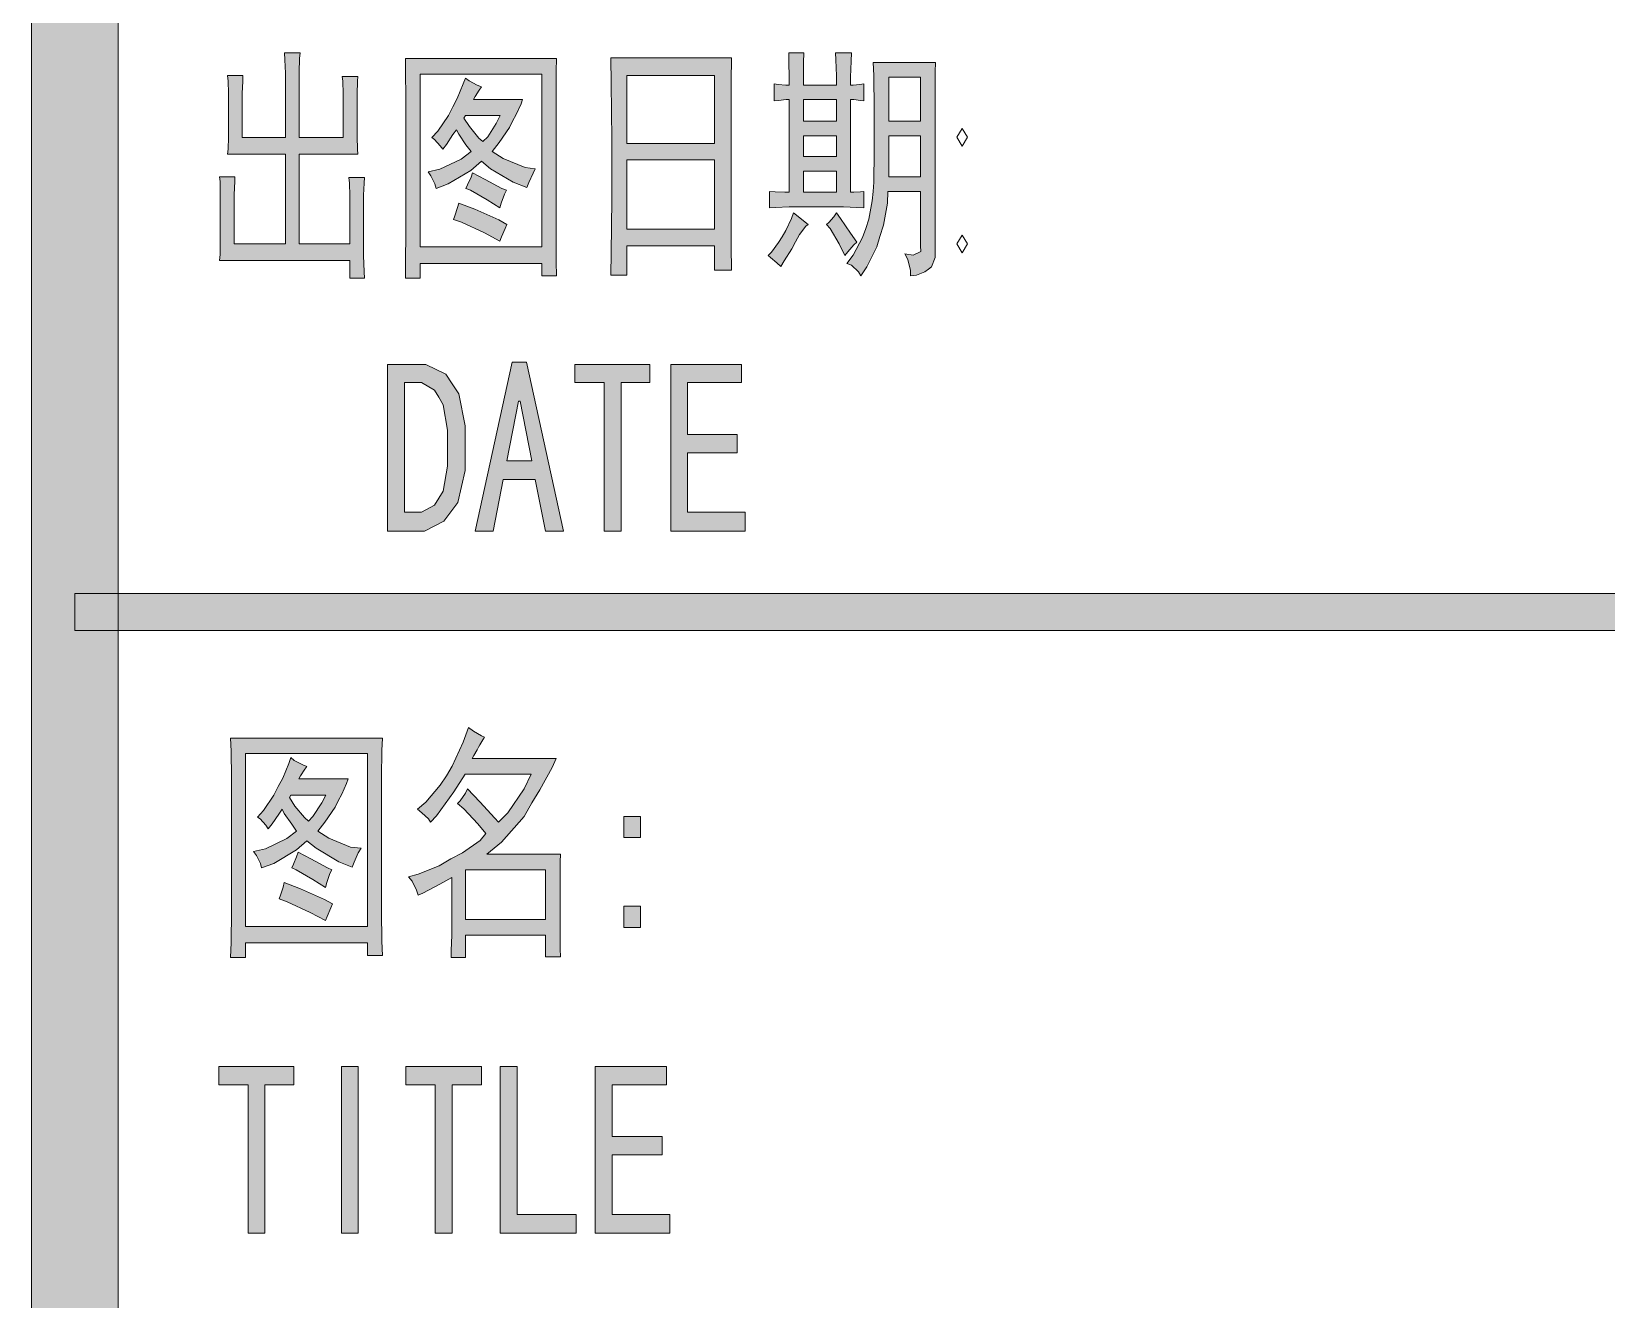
# Model space of a CAD drawing. Header units: millimetres. Extents: x 564 to 880, y 85 to 763.
# Drawn here: x 875.352 to 876.619, y 723.873 to 724.894 of the extents above; entities that cross this region are included whole.
import ezdxf

# ---------------------------------------------------------------- set-up
doc = ezdxf.new("R2010")
doc.units = ezdxf.units.MM

msp = doc.modelspace()

# ---------------------------------------------------------------- hatches: boundary and pattern name
h = msp.add_hatch(color=0)
h.dxf.hatch_style = 2
h.paths.add_polyline_path([(875.4214, 721.7212), (875.3517, 721.7212), (875.3517, 761.7175), (875.4214, 761.7175)])
h = msp.add_hatch(color=0)
h.dxf.hatch_style = 2
h.paths.add_polyline_path([(875.5216, 724.8587), (875.5216, 724.8537), (875.5212, 724.8444), (875.5212, 724.8401), (875.5212, 724.8086), (875.556, 724.8086), (875.556, 724.8547), (875.556, 724.8605), (875.5556, 724.8712), (875.5552, 724.8769), (875.5678, 724.8769), (875.5674, 724.8723), (875.567, 724.8612), (875.567, 724.8547), (875.567, 724.8086), (875.6025, 724.8086), (875.6025, 724.8376), (875.6025, 724.844), (875.6021, 724.854), (875.6017, 724.8579), (875.6143, 724.8579), (875.6139, 724.854), (875.6136, 724.8436), (875.6136, 724.8368), (875.6136, 724.8157), (875.6136, 724.8093), (875.6139, 724.7993), (875.6143, 724.7953), (875.567, 724.7953), (875.567, 724.7231), (875.6078, 724.7231), (875.6078, 724.756), (875.6078, 724.7617), (875.6075, 724.7721), (875.6071, 724.7764), (875.6196, 724.7764), (875.6193, 724.7721), (875.6189, 724.7624), (875.6189, 724.7567), (875.6189, 724.7216), (875.6189, 724.7138), (875.6193, 724.7005), (875.6196, 724.6955), (875.6078, 724.6955), (875.6078, 724.7098), (875.503, 724.7098), (875.5034, 724.7145), (875.5034, 724.7259), (875.5034, 724.7324), (875.5034, 724.756), (875.5034, 724.7628), (875.5034, 724.7732), (875.503, 724.7771), (875.5152, 724.7771), (875.5152, 724.7732), (875.5148, 724.7628), (875.5148, 724.756), (875.5148, 724.7231), (875.556, 724.7231), (875.556, 724.7953), (875.5094, 724.7953), (875.5098, 724.7993), (875.5102, 724.8089), (875.5102, 724.815), (875.5102, 724.8393), (875.5102, 724.8444), (875.5098, 724.854), (875.5094, 724.8587)])
h = msp.add_hatch(color=0)
h.paths.add_polyline_path([(875.7742, 724.8723), (875.7738, 724.8622), (875.7738, 724.8408), (875.7738, 724.829), (875.7738, 724.7449), (875.7738, 724.7327), (875.7738, 724.7087), (875.7742, 724.6973), (875.7624, 724.6973), (875.7624, 724.7073), (875.6644, 724.7073), (875.6644, 724.6955), (875.6526, 724.6955), (875.6526, 724.7077), (875.6529, 724.7327), (875.6529, 724.7456), (875.6529, 724.829), (875.6529, 724.8404), (875.6526, 724.8619), (875.6526, 724.8723)])
h.paths.add_polyline_path([(875.7624, 724.7206), (875.7624, 724.8597), (875.6644, 724.8597), (875.6644, 724.7206)])
h = msp.add_hatch(color=0)
h.paths.add_polyline_path([(875.9148, 724.873), (875.9145, 724.8537), (875.9145, 724.8111), (875.9145, 724.7875), (875.9145, 724.7638), (875.9145, 724.7209), (875.9148, 724.702), (875.9012, 724.702), (875.9012, 724.7216), (875.8307, 724.7216), (875.8307, 724.698), (875.8179, 724.698), (875.8182, 724.7159), (875.8186, 724.7585), (875.8186, 724.7828), (875.8186, 724.8071), (875.8182, 724.8522), (875.8179, 724.873)])
h.paths.add_polyline_path([(875.9012, 724.7349), (875.9012, 724.7907), (875.8307, 724.7907), (875.8307, 724.7349)])
h.paths.add_polyline_path([(875.9012, 724.8039), (875.9012, 724.8587), (875.8307, 724.8587), (875.8307, 724.8039)])
h = msp.add_hatch(color=0)
h.paths.add_polyline_path([(875.9613, 724.8508), (875.9613, 724.8569), (875.961, 724.8698), (875.961, 724.8769), (875.9731, 724.8769), (875.9728, 724.869), (875.9728, 724.8562), (875.9728, 724.8508), (875.9993, 724.8508), (875.9993, 724.8583), (875.9989, 724.8712), (875.9985, 724.8769), (876.0114, 724.8769), (876.0111, 724.8701), (876.0107, 724.8572), (876.0107, 724.8508), (876.0128, 724.8508), (876.0182, 724.8515), (876.0214, 724.8519), (876.0214, 724.8383), (876.0186, 724.8386), (876.0132, 724.8393), (876.0107, 724.8393), (876.0107, 724.7646), (876.0132, 724.7646), (876.0186, 724.7649), (876.0214, 724.7653), (876.0214, 724.752), (876.0157, 724.7524), (876.005, 724.7528), (875.9996, 724.7528), (875.9678, 724.7528), (875.9613, 724.7528), (875.9502, 724.7524), (875.9456, 724.752), (875.9456, 724.7653), (875.9499, 724.7649), (875.9577, 724.7646), (875.9613, 724.7646), (875.9613, 724.8393), (875.9588, 724.8393), (875.9527, 724.8386), (875.9492, 724.8383), (875.9492, 724.8519), (875.9524, 724.8515), (875.9585, 724.8508)])
h.paths.add_polyline_path([(875.9993, 724.8218), (875.9993, 724.8393), (875.9728, 724.8393), (875.9728, 724.8218)])
h.paths.add_polyline_path([(875.9993, 724.7646), (875.9993, 724.7817), (875.9728, 724.7817), (875.9728, 724.7646)])
h.paths.add_polyline_path([(875.9993, 724.7935), (875.9993, 724.81), (875.9728, 724.81), (875.9728, 724.7935)])
h = msp.add_hatch(color=0)
h.paths.add_polyline_path([(876.0543, 724.7152), (876.0611, 724.7141), (876.0672, 724.717), (876.0669, 724.7216), (876.0669, 724.7653), (876.0408, 724.7653), (876.0404, 724.756), (876.0372, 724.7381), (876.0343, 724.7291), (876.0318, 724.7206), (876.0239, 724.7045), (876.0189, 724.6973), (876.0171, 724.7005), (876.0114, 724.7059), (876.0078, 724.7073), (876.0128, 724.7141), (876.0204, 724.7281), (876.0229, 724.7356), (876.0254, 724.7431), (876.0282, 724.7578), (876.0289, 724.7653), (876.0293, 724.7728), (876.0297, 724.7971), (876.0297, 724.8139), (876.0297, 724.8315), (876.0293, 724.8587), (876.0289, 724.869), (876.079, 724.869), (876.0787, 724.8615), (876.0787, 724.8436), (876.0787, 724.8329), (876.0787, 724.7177), (876.0787, 724.712), (876.0758, 724.7045), (876.0733, 724.7027), (876.0705, 724.7005), (876.0637, 724.698), (876.059, 724.6973), (876.059, 724.7016), (876.0569, 724.7105)])
h.paths.add_polyline_path([(876.0669, 724.8218), (876.0669, 724.8572), (876.0415, 724.8572), (876.0415, 724.8218)])
h.paths.add_polyline_path([(876.0669, 724.7771), (876.0669, 724.81), (876.0415, 724.81), (876.0415, 724.7771)])
h = msp.add_hatch(color=0)
h.paths.add_polyline_path([(875.7137, 724.8494), (875.7119, 724.8469), (875.7087, 724.8418), (875.7073, 724.8393), (875.7467, 724.8393), (875.7456, 724.8358), (875.7416, 724.8272), (875.7388, 724.8218), (875.7363, 724.8168), (875.728, 724.8046), (875.7223, 724.7975), (875.7313, 724.7918), (875.7488, 724.7846), (875.757, 724.7835), (875.7552, 724.7799), (875.7517, 724.7724), (875.7502, 724.7685), (875.7391, 724.7728), (875.7209, 724.7835), (875.7137, 724.7896), (875.7051, 724.7821), (875.6869, 724.7714), (875.6772, 724.7678), (875.6762, 724.7714), (875.6729, 724.7778), (875.6708, 724.781), (875.6801, 724.7832), (875.6973, 724.7914), (875.7055, 724.7975), (875.7012, 724.8028), (875.6955, 724.8114), (875.6937, 724.815), (875.6908, 724.8111), (875.6855, 724.8032), (875.6826, 724.7993), (875.6805, 724.8021), (875.6758, 724.8071), (875.6737, 724.8086), (875.6787, 724.8139), (875.6873, 724.8265), (875.6908, 724.8333), (875.6941, 724.8401), (875.6991, 724.8519), (875.7009, 724.8565), (875.7037, 724.8544), (875.7102, 724.8508)])
h.paths.add_polyline_path([(875.6994, 724.8243), (875.7041, 724.8175), (875.7116, 724.8082), (875.7148, 724.8054), (875.7187, 724.8093), (875.7255, 724.82), (875.7288, 724.8265), (875.7009, 724.8265)])
h = msp.add_hatch(color=0)
h.dxf.hatch_style = 2
h.paths.add_polyline_path([(875.7066, 724.7803), (875.7166, 724.7749), (875.7302, 724.7678), (875.7338, 724.7664), (875.7323, 724.7631), (875.7295, 724.756), (875.7284, 724.752), (875.7184, 724.7585), (875.7048, 724.7664), (875.7012, 724.7678), (875.7026, 724.7706), (875.7055, 724.7767)])
h = msp.add_hatch(color=0)
h.dxf.hatch_style = 2
h.paths.add_polyline_path([(875.6955, 724.756), (875.7084, 724.751), (875.7277, 724.7424), (875.7341, 724.7388), (875.7327, 724.7356), (875.7298, 724.7288), (875.7284, 724.7252), (875.7162, 724.732), (875.6976, 724.7406), (875.6912, 724.7427), (875.6923, 724.7456), (875.6944, 724.7524)])
h = msp.add_hatch(color=0)
h.dxf.hatch_style = 2
h.paths.add_polyline_path([(875.9767, 724.7388), (875.9746, 724.7374), (875.9696, 724.7306), (875.9663, 724.7248), (875.9635, 724.7191), (875.9574, 724.7095), (875.9545, 724.7048), (875.9513, 724.7077), (875.9463, 724.712), (875.9445, 724.7138), (875.947, 724.7163), (875.9527, 724.7241), (875.9556, 724.7288), (875.9585, 724.7338), (875.9631, 724.7435), (875.9649, 724.7481)])
h = msp.add_hatch(color=0)
h.dxf.hatch_style = 2
h.paths.add_polyline_path([(876.006, 724.7138), (876.0014, 724.7231), (875.9942, 724.7356), (875.9914, 724.7388), (875.9932, 724.7402), (875.9971, 724.7449), (875.9993, 724.7481), (876.0025, 724.7435), (876.0107, 724.7316), (876.0157, 724.7245), (876.0132, 724.7223), (876.0086, 724.7166)])
h = msp.add_hatch(color=0)
h.paths.add_polyline_path([(875.7005, 724.5588), (875.7005, 724.5406), (875.6948, 724.5148), (875.689, 724.5073), (875.6833, 724.4998), (875.6679, 724.4919), (875.6583, 724.4919), (875.6382, 724.4919), (875.6382, 724.6261), (875.6583, 724.6261), (875.669, 724.6261), (875.6851, 724.6182), (875.6901, 724.6104), (875.6955, 724.6025), (875.7005, 724.5767)])
h.paths.add_polyline_path([(875.6865, 724.5588), (875.6865, 724.5731), (875.683, 724.5935), (875.6794, 724.5996), (875.6758, 724.6053), (875.6654, 724.6114), (875.6583, 724.6114), (875.6518, 724.6114), (875.6518, 724.507), (875.6583, 724.507), (875.6654, 724.507), (875.6758, 724.5127), (875.6794, 724.5184), (875.683, 724.5241), (875.6865, 724.5442)])
h = msp.add_hatch(color=0)
h.paths.add_polyline_path([(875.7796, 724.4919), (875.7653, 724.4919), (875.757, 724.5334), (875.7313, 724.5334), (875.723, 724.4919), (875.7087, 724.4919), (875.7384, 724.6279), (875.7499, 724.6279)])
h.paths.add_polyline_path([(875.7542, 724.5485), (875.7449, 724.5964), (875.7434, 724.5964), (875.7341, 724.5485)])
h = msp.add_hatch(color=0)
h.dxf.hatch_style = 2
h.paths.add_polyline_path([(875.8493, 724.6114), (875.8261, 724.6114), (875.8261, 724.4919), (875.8125, 724.4919), (875.8125, 724.6114), (875.7889, 724.6114), (875.7889, 724.6261), (875.8493, 724.6261)])
h = msp.add_hatch(color=0)
h.dxf.hatch_style = 2
h.paths.add_polyline_path([(875.9259, 724.4919), (875.8662, 724.4919), (875.8662, 724.6261), (875.923, 724.6261), (875.923, 724.6114), (875.8794, 724.6114), (875.8794, 724.5696), (875.9195, 724.5696), (875.9195, 724.5549), (875.8794, 724.5549), (875.8794, 724.507), (875.9259, 724.507)])
h = msp.add_hatch(color=0)
h.dxf.hatch_style = 2
h.paths.add_polyline_path([(878.8734, 724.4415), (878.8734, 724.4118), (875.3864, 724.4118), (875.3864, 724.4415)])
h = msp.add_hatch(color=0)
h.paths.add_polyline_path([(875.7162, 724.3259), (875.7148, 724.3238), (875.7123, 724.3198), (875.7112, 724.318), (875.7102, 724.3159), (875.7077, 724.3112), (875.7062, 724.3087), (875.7738, 724.3087), (875.7706, 724.3016), (875.7606, 724.2837), (875.7542, 724.273), (875.7481, 724.2622), (875.7298, 724.2415), (875.718, 724.2318), (875.7774, 724.2318), (875.7771, 724.2257), (875.7771, 724.2136), (875.7771, 724.2075), (875.7771, 724.1753), (875.7771, 724.1685), (875.7771, 724.1556), (875.7774, 724.1492), (875.7653, 724.1492), (875.7653, 724.1667), (875.7009, 724.1667), (875.7009, 724.1485), (875.6894, 724.1485), (875.6894, 724.1542), (875.6898, 724.1667), (875.6898, 724.1735), (875.6898, 724.2129), (875.6801, 724.2075), (875.6665, 724.2003), (875.6629, 724.1989), (875.6615, 724.2028), (875.6579, 724.21), (875.6551, 724.2136), (875.6629, 724.2157), (875.6797, 724.2225), (875.689, 724.2279), (875.6984, 724.2329), (875.7127, 724.2429), (875.7173, 724.2483), (875.7109, 724.2561), (875.6994, 724.2683), (875.6944, 724.2726), (875.6966, 724.2748), (875.7009, 724.2808), (875.7026, 724.2844), (875.7123, 724.274), (875.7245, 724.2608), (875.7273, 724.2576), (875.7348, 724.2651), (875.7481, 724.2844), (875.7538, 724.2962), (875.7005, 724.2962), (875.6916, 724.2819), (875.6776, 724.2626), (875.6726, 724.2576), (875.6712, 724.2601), (875.6658, 724.2651), (875.6622, 724.268), (875.669, 724.2737), (875.6805, 724.2873), (875.6855, 724.2948), (875.6901, 724.3027), (875.6991, 724.322), (875.7034, 724.3338), (875.7073, 724.3309), (875.7137, 724.327)])
h.paths.add_polyline_path([(875.7653, 724.1792), (875.7653, 724.2193), (875.7009, 724.2193), (875.7009, 724.1792)])
h = msp.add_hatch(color=0)
h.paths.add_polyline_path([(875.634, 724.3252), (875.6336, 724.3152), (875.6332, 724.2937), (875.6332, 724.2819), (875.6332, 724.1978), (875.6332, 724.1857), (875.6336, 724.1617), (875.634, 724.1502), (875.6221, 724.1502), (875.6221, 724.1603), (875.5238, 724.1603), (875.5238, 724.1485), (875.5119, 724.1485), (875.5123, 724.1606), (875.5127, 724.1857), (875.5127, 724.1989), (875.5127, 724.2819), (875.5127, 724.2934), (875.5123, 724.3148), (875.5119, 724.3252)])
h.paths.add_polyline_path([(875.6221, 724.1735), (875.6221, 724.3127), (875.5238, 724.3127), (875.5238, 724.1735)])
h = msp.add_hatch(color=0)
h.paths.add_polyline_path([(875.5731, 724.3023), (875.5717, 724.3002), (875.5681, 724.2948), (875.5667, 724.2923), (875.6064, 724.2923), (875.605, 724.2887), (875.6014, 724.2801), (875.5985, 724.2748), (875.596, 724.2697), (875.5878, 724.2576), (875.5821, 724.2504), (875.591, 724.2447), (875.6082, 724.2375), (875.6168, 724.2365), (875.6146, 724.2329), (875.6114, 724.2254), (875.6096, 724.2214), (875.5989, 724.2257), (875.5806, 724.2365), (875.5731, 724.2426), (875.5649, 724.2354), (875.5467, 724.2243), (875.5366, 724.2207), (875.5359, 724.2243), (875.5327, 724.2307), (875.5302, 724.234), (875.5399, 724.2361), (875.557, 724.2443), (875.5649, 724.2504), (875.561, 724.2558), (875.5549, 724.2644), (875.5534, 724.268), (875.5506, 724.264), (875.5452, 724.2561), (875.542, 724.2522), (875.5402, 724.2551), (875.5356, 724.2601), (875.5334, 724.2615), (875.5384, 724.2669), (875.5467, 724.2794), (875.5502, 724.2862), (875.5538, 724.293), (875.5588, 724.3048), (875.5602, 724.3095), (875.5631, 724.3073), (875.5699, 724.3037)])
h.paths.add_polyline_path([(875.5592, 724.2773), (875.5635, 724.2705), (875.5713, 724.2612), (875.5746, 724.2583), (875.5781, 724.2622), (875.5853, 724.273), (875.5885, 724.2794), (875.5602, 724.2794)])
h = msp.add_hatch(color=0)
h.dxf.hatch_style = 2
h.paths.add_polyline_path([(875.8418, 724.2451), (875.8282, 724.2451), (875.8282, 724.2622), (875.8418, 724.2622)])
h = msp.add_hatch(color=0)
h.dxf.hatch_style = 2
h.paths.add_polyline_path([(875.5663, 724.2333), (875.5763, 724.2279), (875.5899, 724.2207), (875.5932, 724.2193), (875.5917, 724.2161), (875.5892, 724.2089), (875.5882, 724.205), (875.5781, 724.2114), (875.5645, 724.2193), (875.561, 724.2207), (875.5624, 724.2236), (875.5649, 724.2297)])
h = msp.add_hatch(color=0)
h.dxf.hatch_style = 2
h.paths.add_polyline_path([(875.5549, 724.2089), (875.5681, 724.2039), (875.5874, 724.1953), (875.5939, 724.1917), (875.5924, 724.1885), (875.5896, 724.1817), (875.5882, 724.1785), (875.576, 724.1849), (875.5574, 724.1935), (875.5509, 724.1957), (875.552, 724.1989), (875.5542, 724.2053)])
h = msp.add_hatch(color=0)
h.dxf.hatch_style = 2
h.paths.add_polyline_path([(875.8418, 724.1728), (875.8282, 724.1728), (875.8282, 724.19), (875.8418, 724.19)])
h = msp.add_hatch(color=0)
h.dxf.hatch_style = 2
h.paths.add_polyline_path([(875.5628, 724.0461), (875.5395, 724.0461), (875.5395, 723.9266), (875.5259, 723.9266), (875.5259, 724.0461), (875.5023, 724.0461), (875.5023, 724.0608), (875.5628, 724.0608)])
h = msp.add_hatch(color=0)
h.dxf.hatch_style = 2
h.paths.add_polyline_path([(875.6146, 723.9266), (875.601, 723.9266), (875.601, 724.0608), (875.6146, 724.0608)])
h = msp.add_hatch(color=0)
h.dxf.hatch_style = 2
h.paths.add_polyline_path([(875.7137, 724.0461), (875.6901, 724.0461), (875.6901, 723.9266), (875.6765, 723.9266), (875.6765, 724.0461), (875.6529, 724.0461), (875.6529, 724.0608), (875.7137, 724.0608)])
h = msp.add_hatch(color=0)
h.dxf.hatch_style = 2
h.paths.add_polyline_path([(875.7899, 723.9266), (875.7288, 723.9266), (875.7288, 724.0608), (875.7424, 724.0608), (875.7424, 723.9417), (875.7899, 723.9417)])
h = msp.add_hatch(color=0)
h.dxf.hatch_style = 2
h.paths.add_polyline_path([(875.8654, 723.9266), (875.8053, 723.9266), (875.8053, 724.0608), (875.8626, 724.0608), (875.8626, 724.0461), (875.8189, 724.0461), (875.8189, 724.0046), (875.859, 724.0046), (875.859, 723.9896), (875.8189, 723.9896), (875.8189, 723.9417), (875.8654, 723.9417)])

# ---------------------------------------------------------------- linework, layer by layer
at = {"color": 0, "lineweight": 0}
for points in [[(875.4214, 721.7212), (875.3517, 721.7212), (875.3517, 761.7175), (875.4214, 761.7175)], [(875.5216, 724.8587), (875.5216, 724.8537), (875.5212, 724.8444), (875.5212, 724.8401), (875.5212, 724.8086), (875.556, 724.8086), (875.556, 724.8547), (875.556, 724.8605), (875.5556, 724.8712), (875.5552, 724.8769), (875.5678, 724.8769), (875.5674, 724.8723), (875.567, 724.8612), (875.567, 724.8547), (875.567, 724.8086), (875.6025, 724.8086), (875.6025, 724.8376), (875.6025, 724.844), (875.6021, 724.854), (875.6017, 724.8579), (875.6143, 724.8579), (875.6139, 724.854), (875.6136, 724.8436), (875.6136, 724.8368), (875.6136, 724.8157), (875.6136, 724.8093), (875.6139, 724.7993), (875.6143, 724.7953), (875.567, 724.7953), (875.567, 724.7231), (875.6078, 724.7231), (875.6078, 724.756), (875.6078, 724.7617), (875.6075, 724.7721), (875.6071, 724.7764), (875.6196, 724.7764), (875.6193, 724.7721), (875.6189, 724.7624), (875.6189, 724.7567), (875.6189, 724.7216), (875.6189, 724.7138), (875.6193, 724.7005), (875.6196, 724.6955), (875.6078, 724.6955), (875.6078, 724.7098), (875.503, 724.7098), (875.5034, 724.7145), (875.5034, 724.7259), (875.5034, 724.7324), (875.5034, 724.756), (875.5034, 724.7628), (875.5034, 724.7732), (875.503, 724.7771), (875.5152, 724.7771), (875.5152, 724.7732), (875.5148, 724.7628), (875.5148, 724.756), (875.5148, 724.7231), (875.556, 724.7231), (875.556, 724.7953), (875.5094, 724.7953), (875.5098, 724.7993), (875.5102, 724.8089), (875.5102, 724.815), (875.5102, 724.8393), (875.5102, 724.8444), (875.5098, 724.854), (875.5094, 724.8587)], [(875.7742, 724.8723), (875.7738, 724.8622), (875.7738, 724.8408), (875.7738, 724.829), (875.7738, 724.7449), (875.7738, 724.7327), (875.7738, 724.7087), (875.7742, 724.6973), (875.7624, 724.6973), (875.7624, 724.7073), (875.6644, 724.7073), (875.6644, 724.6955), (875.6526, 724.6955), (875.6526, 724.7077), (875.6529, 724.7327), (875.6529, 724.7456), (875.6529, 724.829), (875.6529, 724.8404), (875.6526, 724.8619), (875.6526, 724.8723)], [(875.9148, 724.873), (875.9145, 724.8537), (875.9145, 724.8111), (875.9145, 724.7875), (875.9145, 724.7638), (875.9145, 724.7209), (875.9148, 724.702), (875.9012, 724.702), (875.9012, 724.7216), (875.8307, 724.7216), (875.8307, 724.698), (875.8179, 724.698), (875.8182, 724.7159), (875.8186, 724.7585), (875.8186, 724.7828), (875.8186, 724.8071), (875.8182, 724.8522), (875.8179, 724.873)], [(875.9613, 724.8508), (875.9613, 724.8569), (875.961, 724.8698), (875.961, 724.8769), (875.9731, 724.8769), (875.9728, 724.869), (875.9728, 724.8562), (875.9728, 724.8508), (875.9993, 724.8508), (875.9993, 724.8583), (875.9989, 724.8712), (875.9985, 724.8769), (876.0114, 724.8769), (876.0111, 724.8701), (876.0107, 724.8572), (876.0107, 724.8508), (876.0128, 724.8508), (876.0182, 724.8515), (876.0214, 724.8519), (876.0214, 724.8383), (876.0186, 724.8386), (876.0132, 724.8393), (876.0107, 724.8393), (876.0107, 724.7646), (876.0132, 724.7646), (876.0186, 724.7649), (876.0214, 724.7653), (876.0214, 724.752), (876.0157, 724.7524), (876.005, 724.7528), (875.9996, 724.7528), (875.9678, 724.7528), (875.9613, 724.7528), (875.9502, 724.7524), (875.9456, 724.752), (875.9456, 724.7653), (875.9499, 724.7649), (875.9577, 724.7646), (875.9613, 724.7646), (875.9613, 724.8393), (875.9588, 724.8393), (875.9527, 724.8386), (875.9492, 724.8383), (875.9492, 724.8519), (875.9524, 724.8515), (875.9585, 724.8508)], [(875.7624, 724.7206), (875.7624, 724.8597), (875.6644, 724.8597), (875.6644, 724.7206)], [(876.0543, 724.7152), (876.0611, 724.7141), (876.0672, 724.717), (876.0669, 724.7216), (876.0669, 724.7653), (876.0408, 724.7653), (876.0404, 724.756), (876.0372, 724.7381), (876.0343, 724.7291), (876.0318, 724.7206), (876.0239, 724.7045), (876.0189, 724.6973), (876.0171, 724.7005), (876.0114, 724.7059), (876.0078, 724.7073), (876.0128, 724.7141), (876.0204, 724.7281), (876.0229, 724.7356), (876.0254, 724.7431), (876.0282, 724.7578), (876.0289, 724.7653), (876.0293, 724.7728), (876.0297, 724.7971), (876.0297, 724.8139), (876.0297, 724.8315), (876.0293, 724.8587), (876.0289, 724.869), (876.079, 724.869), (876.0787, 724.8615), (876.0787, 724.8436), (876.0787, 724.8329), (876.0787, 724.7177), (876.0787, 724.712), (876.0758, 724.7045), (876.0733, 724.7027), (876.0705, 724.7005), (876.0637, 724.698), (876.059, 724.6973), (876.059, 724.7016), (876.0569, 724.7105)], [(875.7137, 724.8494), (875.7119, 724.8469), (875.7087, 724.8418), (875.7073, 724.8393), (875.7467, 724.8393), (875.7456, 724.8358), (875.7416, 724.8272), (875.7388, 724.8218), (875.7363, 724.8168), (875.728, 724.8046), (875.7223, 724.7975), (875.7313, 724.7918), (875.7488, 724.7846), (875.757, 724.7835), (875.7552, 724.7799), (875.7517, 724.7724), (875.7502, 724.7685), (875.7391, 724.7728), (875.7209, 724.7835), (875.7137, 724.7896), (875.7051, 724.7821), (875.6869, 724.7714), (875.6772, 724.7678), (875.6762, 724.7714), (875.6729, 724.7778), (875.6708, 724.781), (875.6801, 724.7832), (875.6973, 724.7914), (875.7055, 724.7975), (875.7012, 724.8028), (875.6955, 724.8114), (875.6937, 724.815), (875.6908, 724.8111), (875.6855, 724.8032), (875.6826, 724.7993), (875.6805, 724.8021), (875.6758, 724.8071), (875.6737, 724.8086), (875.6787, 724.8139), (875.6873, 724.8265), (875.6908, 724.8333), (875.6941, 724.8401), (875.6991, 724.8519), (875.7009, 724.8565), (875.7037, 724.8544), (875.7102, 724.8508)], [(875.9012, 724.8039), (875.9012, 724.8587), (875.8307, 724.8587), (875.8307, 724.8039)], [(876.0669, 724.8218), (876.0669, 724.8572), (876.0415, 724.8572), (876.0415, 724.8218)], [(875.9993, 724.8218), (875.9993, 724.8393), (875.9728, 724.8393), (875.9728, 724.8218)], [(875.6994, 724.8243), (875.7041, 724.8175), (875.7116, 724.8082), (875.7148, 724.8054), (875.7187, 724.8093), (875.7255, 724.82), (875.7288, 724.8265), (875.7009, 724.8265)], [(875.9993, 724.7935), (875.9993, 724.81), (875.9728, 724.81), (875.9728, 724.7935)], [(876.0669, 724.7771), (876.0669, 724.81), (876.0415, 724.81), (876.0415, 724.7771)], [(876.1005, 724.8161), (876.0962, 724.8089), (876.1005, 724.8018), (876.1048, 724.8089)], [(875.9012, 724.7349), (875.9012, 724.7907), (875.8307, 724.7907), (875.8307, 724.7349)], [(875.7066, 724.7803), (875.7166, 724.7749), (875.7302, 724.7678), (875.7338, 724.7664), (875.7323, 724.7631), (875.7295, 724.756), (875.7284, 724.752), (875.7184, 724.7585), (875.7048, 724.7664), (875.7012, 724.7678), (875.7026, 724.7706), (875.7055, 724.7767)], [(875.9993, 724.7646), (875.9993, 724.7817), (875.9728, 724.7817), (875.9728, 724.7646)], [(875.6955, 724.756), (875.7084, 724.751), (875.7277, 724.7424), (875.7341, 724.7388), (875.7327, 724.7356), (875.7298, 724.7288), (875.7284, 724.7252), (875.7162, 724.732), (875.6976, 724.7406), (875.6912, 724.7427), (875.6923, 724.7456), (875.6944, 724.7524)], [(875.9767, 724.7388), (875.9746, 724.7374), (875.9696, 724.7306), (875.9663, 724.7248), (875.9635, 724.7191), (875.9574, 724.7095), (875.9545, 724.7048), (875.9513, 724.7077), (875.9463, 724.712), (875.9445, 724.7138), (875.947, 724.7163), (875.9527, 724.7241), (875.9556, 724.7288), (875.9585, 724.7338), (875.9631, 724.7435), (875.9649, 724.7481)], [(876.006, 724.7138), (876.0014, 724.7231), (875.9942, 724.7356), (875.9914, 724.7388), (875.9932, 724.7402), (875.9971, 724.7449), (875.9993, 724.7481), (876.0025, 724.7435), (876.0107, 724.7316), (876.0157, 724.7245), (876.0132, 724.7223), (876.0086, 724.7166)], [(876.1005, 724.7302), (876.0962, 724.7231), (876.1005, 724.7159), (876.1048, 724.7231)], [(875.7005, 724.5588), (875.7005, 724.5406), (875.6948, 724.5148), (875.689, 724.5073), (875.6833, 724.4998), (875.6679, 724.4919), (875.6583, 724.4919), (875.6382, 724.4919), (875.6382, 724.6261), (875.6583, 724.6261), (875.669, 724.6261), (875.6851, 724.6182), (875.6901, 724.6104), (875.6955, 724.6025), (875.7005, 724.5767)], [(875.7796, 724.4919), (875.7653, 724.4919), (875.757, 724.5334), (875.7313, 724.5334), (875.723, 724.4919), (875.7087, 724.4919), (875.7384, 724.6279), (875.7499, 724.6279)], [(875.8493, 724.6114), (875.8261, 724.6114), (875.8261, 724.4919), (875.8125, 724.4919), (875.8125, 724.6114), (875.7889, 724.6114), (875.7889, 724.6261), (875.8493, 724.6261)], [(875.9259, 724.4919), (875.8662, 724.4919), (875.8662, 724.6261), (875.923, 724.6261), (875.923, 724.6114), (875.8794, 724.6114), (875.8794, 724.5696), (875.9195, 724.5696), (875.9195, 724.5549), (875.8794, 724.5549), (875.8794, 724.507), (875.9259, 724.507)], [(875.6865, 724.5588), (875.6865, 724.5731), (875.683, 724.5935), (875.6794, 724.5996), (875.6758, 724.6053), (875.6654, 724.6114), (875.6583, 724.6114), (875.6518, 724.6114), (875.6518, 724.507), (875.6583, 724.507), (875.6654, 724.507), (875.6758, 724.5127), (875.6794, 724.5184), (875.683, 724.5241), (875.6865, 724.5442)], [(875.7542, 724.5485), (875.7449, 724.5964), (875.7434, 724.5964), (875.7341, 724.5485)], [(878.8734, 724.4415), (878.8734, 724.4118), (875.3864, 724.4118), (875.3864, 724.4415)], [(875.7162, 724.3259), (875.7148, 724.3238), (875.7123, 724.3198), (875.7112, 724.318), (875.7102, 724.3159), (875.7077, 724.3112), (875.7062, 724.3087), (875.7738, 724.3087), (875.7706, 724.3016), (875.7606, 724.2837), (875.7542, 724.273), (875.7481, 724.2622), (875.7298, 724.2415), (875.718, 724.2318), (875.7774, 724.2318), (875.7771, 724.2257), (875.7771, 724.2136), (875.7771, 724.2075), (875.7771, 724.1753), (875.7771, 724.1685), (875.7771, 724.1556), (875.7774, 724.1492), (875.7653, 724.1492), (875.7653, 724.1667), (875.7009, 724.1667), (875.7009, 724.1485), (875.6894, 724.1485), (875.6894, 724.1542), (875.6898, 724.1667), (875.6898, 724.1735), (875.6898, 724.2129), (875.6801, 724.2075), (875.6665, 724.2003), (875.6629, 724.1989), (875.6615, 724.2028), (875.6579, 724.21), (875.6551, 724.2136), (875.6629, 724.2157), (875.6797, 724.2225), (875.689, 724.2279), (875.6984, 724.2329), (875.7127, 724.2429), (875.7173, 724.2483), (875.7109, 724.2561), (875.6994, 724.2683), (875.6944, 724.2726), (875.6966, 724.2748), (875.7009, 724.2808), (875.7026, 724.2844), (875.7123, 724.274), (875.7245, 724.2608), (875.7273, 724.2576), (875.7348, 724.2651), (875.7481, 724.2844), (875.7538, 724.2962), (875.7005, 724.2962), (875.6916, 724.2819), (875.6776, 724.2626), (875.6726, 724.2576), (875.6712, 724.2601), (875.6658, 724.2651), (875.6622, 724.268), (875.669, 724.2737), (875.6805, 724.2873), (875.6855, 724.2948), (875.6901, 724.3027), (875.6991, 724.322), (875.7034, 724.3338), (875.7073, 724.3309), (875.7137, 724.327)], [(875.634, 724.3252), (875.6336, 724.3152), (875.6332, 724.2937), (875.6332, 724.2819), (875.6332, 724.1978), (875.6332, 724.1857), (875.6336, 724.1617), (875.634, 724.1502), (875.6221, 724.1502), (875.6221, 724.1603), (875.5238, 724.1603), (875.5238, 724.1485), (875.5119, 724.1485), (875.5123, 724.1606), (875.5127, 724.1857), (875.5127, 724.1989), (875.5127, 724.2819), (875.5127, 724.2934), (875.5123, 724.3148), (875.5119, 724.3252)], [(875.6221, 724.1735), (875.6221, 724.3127), (875.5238, 724.3127), (875.5238, 724.1735)], [(875.5731, 724.3023), (875.5717, 724.3002), (875.5681, 724.2948), (875.5667, 724.2923), (875.6064, 724.2923), (875.605, 724.2887), (875.6014, 724.2801), (875.5985, 724.2748), (875.596, 724.2697), (875.5878, 724.2576), (875.5821, 724.2504), (875.591, 724.2447), (875.6082, 724.2375), (875.6168, 724.2365), (875.6146, 724.2329), (875.6114, 724.2254), (875.6096, 724.2214), (875.5989, 724.2257), (875.5806, 724.2365), (875.5731, 724.2426), (875.5649, 724.2354), (875.5467, 724.2243), (875.5366, 724.2207), (875.5359, 724.2243), (875.5327, 724.2307), (875.5302, 724.234), (875.5399, 724.2361), (875.557, 724.2443), (875.5649, 724.2504), (875.561, 724.2558), (875.5549, 724.2644), (875.5534, 724.268), (875.5506, 724.264), (875.5452, 724.2561), (875.542, 724.2522), (875.5402, 724.2551), (875.5356, 724.2601), (875.5334, 724.2615), (875.5384, 724.2669), (875.5467, 724.2794), (875.5502, 724.2862), (875.5538, 724.293), (875.5588, 724.3048), (875.5602, 724.3095), (875.5631, 724.3073), (875.5699, 724.3037)], [(875.5592, 724.2773), (875.5635, 724.2705), (875.5713, 724.2612), (875.5746, 724.2583), (875.5781, 724.2622), (875.5853, 724.273), (875.5885, 724.2794), (875.5602, 724.2794)], [(875.8418, 724.2451), (875.8282, 724.2451), (875.8282, 724.2622), (875.8418, 724.2622)], [(875.5663, 724.2333), (875.5763, 724.2279), (875.5899, 724.2207), (875.5932, 724.2193), (875.5917, 724.2161), (875.5892, 724.2089), (875.5882, 724.205), (875.5781, 724.2114), (875.5645, 724.2193), (875.561, 724.2207), (875.5624, 724.2236), (875.5649, 724.2297)], [(875.7653, 724.1792), (875.7653, 724.2193), (875.7009, 724.2193), (875.7009, 724.1792)], [(875.5549, 724.2089), (875.5681, 724.2039), (875.5874, 724.1953), (875.5939, 724.1917), (875.5924, 724.1885), (875.5896, 724.1817), (875.5882, 724.1785), (875.576, 724.1849), (875.5574, 724.1935), (875.5509, 724.1957), (875.552, 724.1989), (875.5542, 724.2053)], [(875.8418, 724.1728), (875.8282, 724.1728), (875.8282, 724.19), (875.8418, 724.19)], [(875.5628, 724.0461), (875.5395, 724.0461), (875.5395, 723.9266), (875.5259, 723.9266), (875.5259, 724.0461), (875.5023, 724.0461), (875.5023, 724.0608), (875.5628, 724.0608)], [(875.6146, 723.9266), (875.601, 723.9266), (875.601, 724.0608), (875.6146, 724.0608)], [(875.7137, 724.0461), (875.6901, 724.0461), (875.6901, 723.9266), (875.6765, 723.9266), (875.6765, 724.0461), (875.6529, 724.0461), (875.6529, 724.0608), (875.7137, 724.0608)], [(875.7899, 723.9266), (875.7288, 723.9266), (875.7288, 724.0608), (875.7424, 724.0608), (875.7424, 723.9417), (875.7899, 723.9417)], [(875.8654, 723.9266), (875.8053, 723.9266), (875.8053, 724.0608), (875.8626, 724.0608), (875.8626, 724.0461), (875.8189, 724.0461), (875.8189, 724.0046), (875.859, 724.0046), (875.859, 723.9896), (875.8189, 723.9896), (875.8189, 723.9417), (875.8654, 723.9417)]]:
    msp.add_lwpolyline(points, close=True, dxfattribs=at)

doc.saveas('drawing.dxf')
